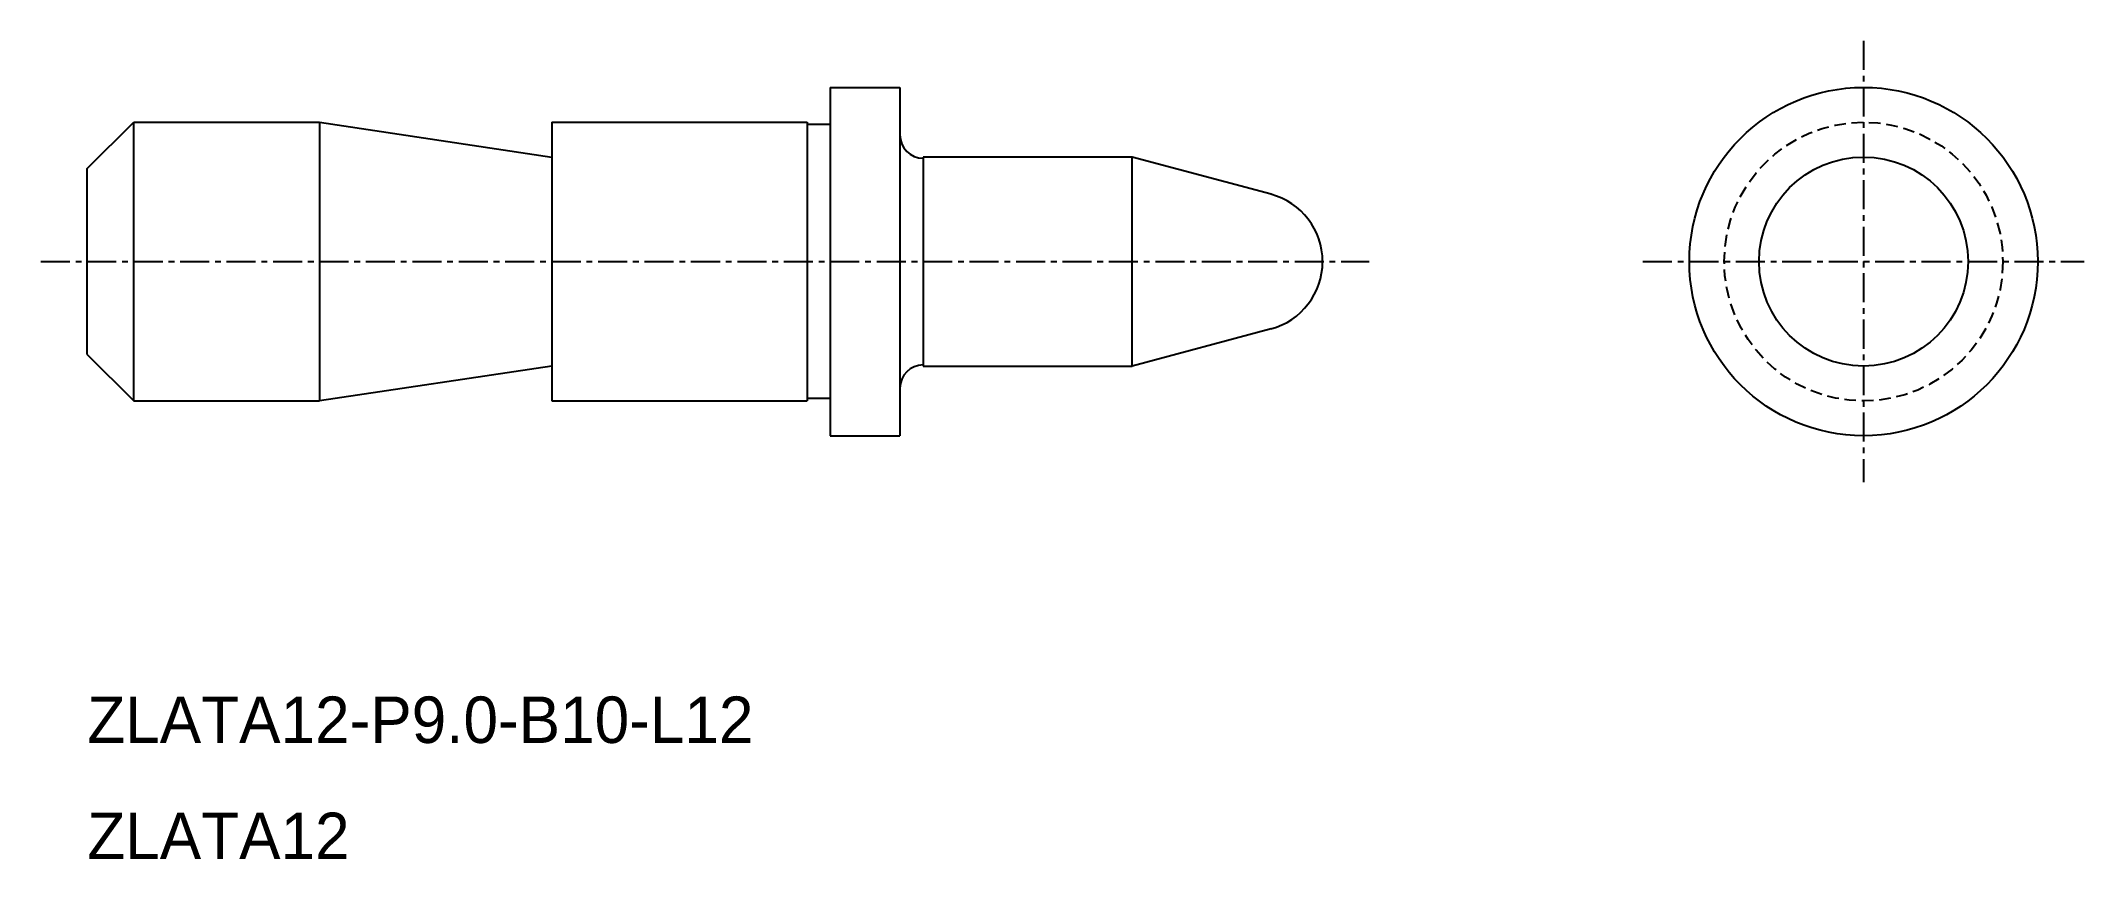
# Model space of a CAD drawing. Extents: x -1486.1 to -1398.1, y -786.3 to -751.1.
import ezdxf

# ---------------------------------------------------------------- set-up
doc = ezdxf.new("R2010")
doc.units = 0
doc.linetypes.add('CENTER', pattern=[2, 1.25, -0.25, 0.25, -0.25])
doc.linetypes.add('DASHED', pattern=[0.75, 0.5, -0.25])
doc.layers.get('0').update_dxf_attribs({"linetype": 'CONTINUOUS'})
doc.layers.add('CENTER', color=1, linetype='CENTER')

msp = doc.modelspace()

# ---------------------------------------------------------------- linework, layer by layer
at = {"color": 7, "linetype": 'CONTINUOUS'}
for p, q in [((-1452.149, -753.091), (-1449.149, -753.091)), ((-1452.149, -753.091), (-1452.149, -768.091)), ((-1449.149, -753.091), (-1449.149, -768.091)), ((-1484.149, -756.591), (-1482.149, -754.591)), ((-1482.149, -754.591), (-1474.149, -754.591)), ((-1474.149, -754.591), (-1474.149, -766.591)), ((-1474.149, -754.591), (-1464.149, -756.091)), ((-1464.149, -754.591), (-1464.149, -766.591)), ((-1464.149, -754.591), (-1453.149, -754.591)), ((-1453.149, -754.591), (-1453.149, -766.591)), ((-1452.149, -754.691), (-1453.149, -754.691)), ((-1484.149, -764.591), (-1484.149, -756.591)), ((-1448.149, -756.091), (-1448.149, -765.091)), ((-1439.149, -756.091), (-1448.149, -756.091)), ((-1439.149, -765.091), (-1439.149, -756.091)), ((-1433.169, -757.694), (-1439.149, -756.091)), ((-1433.169, -763.489), (-1439.149, -765.091)), ((-1484.149, -764.591), (-1482.149, -766.591)), ((-1464.149, -765.091), (-1474.149, -766.591)), ((-1448.149, -765.091), (-1439.149, -765.091)), ((-1482.149, -766.591), (-1474.149, -766.591)), ((-1464.149, -766.591), (-1453.149, -766.591)), ((-1452.149, -766.491), (-1453.149, -766.491)), ((-1452.149, -768.091), (-1449.149, -768.091))]:
    msp.add_line(p, q, dxfattribs=at)
for radius in [7.5, 4.5]:
    msp.add_circle((-1407.649, -760.591), radius, dxfattribs=at)
at = {"color": 3, "linetype": 'DASHED'}
msp.add_circle((-1407.649, -760.591), 6, dxfattribs=at)
at = {"color": 7}
for centre, start, end in [((-1448.149, -755.141), 180, 270), ((-1448.149, -766.041), 90, 180)]:
    msp.add_arc(centre, 1, start, end, dxfattribs=at)
at = {"color": 7, "linetype": 'CONTINUOUS'}
msp.add_arc((-1433.946, -760.591), 3, 285, 75, dxfattribs=at)
at = {"layer": 'CENTER', "color": 1, "linetype": 'CENTER'}
for p, q in [((-1407.649, -751.091), (-1407.649, -770.091)), ((-1486.149, -760.591), (-1428.946, -760.591)), ((-1417.149, -760.591), (-1398.149, -760.591))]:
    msp.add_line(p, q, dxfattribs=at)
at = {"layer": 'CENTER', "color": 7, "linetype": 'CONTINUOUS'}
msp.add_line((-1482.149, -766.591), (-1482.149, -754.591), dxfattribs=at)

# ---------------------------------------------------------------- texts
at = {"color": 7, "linetype": 'CONTINUOUS'}
for s, p in [('ZLATA12-P9.0-B10-L12', (-1484.149, -781.313)), ('ZLATA12', (-1484.149, -786.313))]:
    msp.add_text(s, height=2, dxfattribs=at).set_placement(p)

doc.saveas('drawing.dxf')
